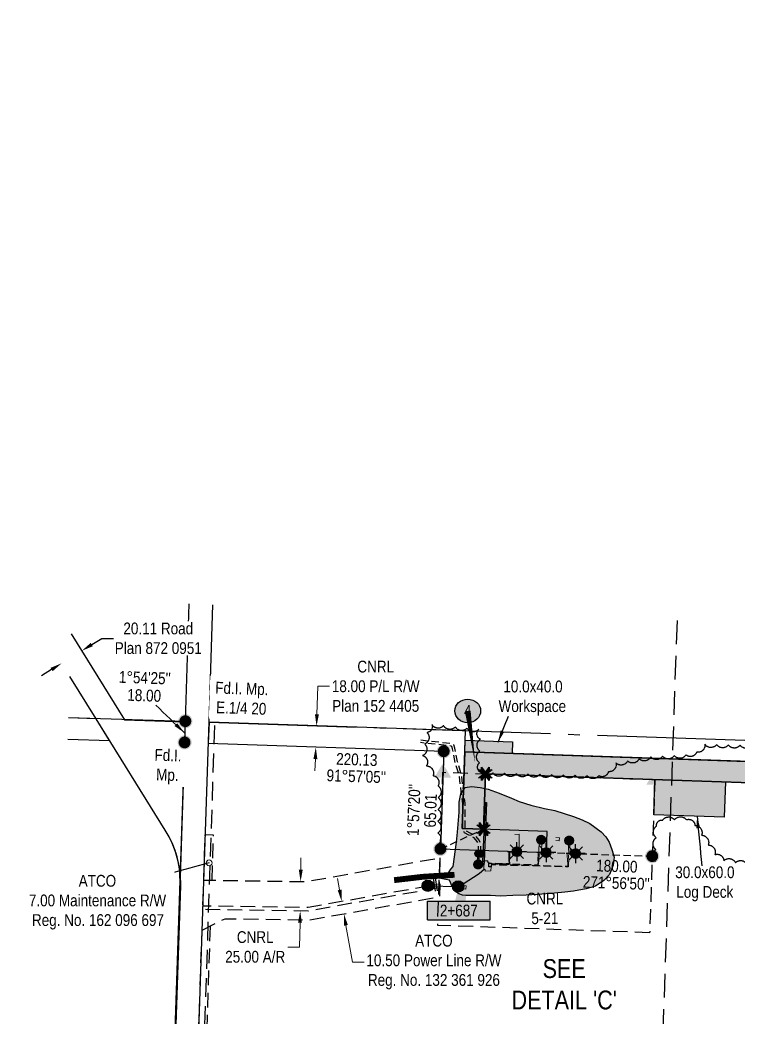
# Model space of a CAD drawing. Extents: x 350042 to 357443, y 6133812 to 6137998.
# Drawn here: x 351856 to 352465, y 6134611 to 6135457 of the extents above; entities that cross this region are included whole.
import ezdxf
from ezdxf.enums import TextEntityAlignment as Align

# ---------------------------------------------------------------- set-up
doc = ezdxf.new("R2010")
doc.units = 0
doc.header["$LTSCALE"] = 5
doc.header["$PDSIZE"] = 0.5
for name, pattern in [('0', [1, 1, 0]), ('foc-ACCESSROAD', [3.75, 2.5, -1.25]), ('foc-FLOWLINE', [3.75, 2.5, -1.25]), ('foc-MONUMENT-BDYS', [6, 4, -2]), ('foc-QUARTERLINE', [33, 25, -3, 2, -3]), ('foc-TIELINE', [1.875, 1.25, -0.625]), ('foc-TRAV', [1.875, 1.25, -0.625]), ('HIDDEN2', [4.7625, 3.175, -1.5875]), ('POWERLINE5', [7.8, 2.4, -0.6, 0.6, -0.6, 0.6, -0.6, 2.4]), ('UG_PIPE', [1.875, 1.25, -0.625])]:
    doc.linetypes.add(name, pattern=pattern)
doc.layers.get('Defpoints').update_dxf_attribs({"color": 9})
for name, color, linetype in [('AS-CABLE', 224, 'foc-CABLE'), ('AS-PIPE-AG', 44, 'Continuous'), ('AS-PIPE-UG', 44, 'UG_PIPE'), ('AS-POWER', 104, 'foc-POWER'), ('AS-POWER-EXISTING', 72, 'POWERLINE5'), ('AS-ROADS', 254, 'Continuous'), ('AS-SYMBOL', 7, 'Continuous'), ('AS-TELUS', 224, 'foc-TEL'), ('C-AR', 13, 'foc-ACCESSROAD'), ('C-RW', 13, 'Continuous'), ('C-WS', 13, 'foc-ACCESSROAD'), ('C-WS-S', 13, 'Continuous'), ('CG-NOTES', 7, 'Continuous'), ('DETAIL-T', 7, 'Continuous'), ('F-EZE', 190, 'foc-FLOWLINE'), ('L-BD1', 253, 'Continuous'), ('L-MON', 1, 'Continuous'), ('L-MON-PLAN', 7, 'foc-MONUMENT-BDYS'), ('L-MON-T', 1, 'Continuous'), ('L-SEC', 7, 'Continuous'), ('L-SECQ', 8, 'foc-QUARTERLINE'), ('L-TIE', 7, 'foc-TIELINE'), ('L-TITLEDB', 4, 'Continuous'), ('L-TITLEDB-T', 4, 'Continuous'), ('P-ELEVATION', 7, 'Continuous'), ('P-IOP5', 10, 'Continuous'), ('P-IOP5-H', 21, 'Continuous'), ('P-LTO', 14, 'Continuous'), ('P-PROPOSED', 10, 'Continuous'), ('P-PROPOSED-H', 21, 'Continuous'), ('P-TEMP-BLUE-T', 146, 'Continuous'), ('P-TEMP-BLUE5', 146, 'Continuous'), ('P-TRAV', 4, 'foc-TRAV'), ('T-BUSH', 110, '0')]:
    doc.layers.add(name, color=color, linetype=linetype)
for name, color, linetype, lineweight in [('AS-GENERAL', 48, 'Continuous', 18), ('C-AR-T', 13, 'Continuous', 9), ('C-RW-T', 13, 'Continuous', 9), ('C-WS-T', 13, 'Continuous', 9), ('F-EZE-T', 190, 'Continuous', 9), ('F-VCE-T', 190, 'Continuous', 9)]:
    doc.layers.add(name, color=color, linetype=linetype, lineweight=lineweight)
doc.layers.add('P-TEMP-BLUE-H5', color=7, linetype='Continuous', true_color=0x99e6ff)
doc.styles.add('175L', font='ARIALN.TTF', dxfattribs={"height": 10})
doc.styles.add('80', font='ARIALN.TTF', dxfattribs={"height": 10})
doc.styles.add('80CG', font='ARIALN.TTF', dxfattribs={"height": 10})
doc.styles.add('80L', font='ARIALN.TTF', dxfattribs={"height": 10})
doc.styles.add('80LS', font='ARIALNI.TTF', dxfattribs={"height": 10})
doc.styles.add('foc-LtypeFont', font='ARIALN.TTF', dxfattribs={"height": 7.35})
doc.styles.add('Legend', font='ARIALN.TTF')
doc.linetypes.add('foc-CABLE', pattern='A,2,-1,["C",foc-LtypeFont,S=0.2,R=0,X=-0.625,Y=-0.75],-1.24,8', length=12.24)
doc.linetypes.add('foc-POWER', pattern='A,6,-1,["P",foc-LtypeFont,S=0.2,R=0,X=-0.625,Y=-0.75],-1.24,4', length=12.24)
doc.linetypes.add('foc-TEL', pattern='A,2,-1,["T",foc-LtypeFont,S=0.2,R=0,X=-0.425,Y=-0.75],-1.24,8', length=12.24)
doc.dimstyles.new('Compass 5 000', dxfattribs={"dimscale": 5, "dimtxt": 9, "dimasz": 2, "dimexe": 0.2, "dimexo": 0.0625, "dimgap": 0.5, "dimtad": 0, "dimtih": 1, "dimtoh": 1, "dimzin": 0, "dimdsep": 46, "dimtxsty": '80CG', "dimcen": 0.1, "dimse1": 1, "dimse2": 1, "dimclrd": 256, "dimclrt": 256, "dimaunit": 1, "dimadec": 4, "dimazin": 0, "dimtfac": 0.06, "dimtofl": 0, "dimtmove": 0, "dimatfit": 1, "dimfxl": 0.2, "dimtolj": 1, "dimtzin": 0, "dimlwd": -1, "dimarcsym": 0})

# ---------------------------------------------------------------- blocks, each defined once
blk = doc.blocks.new('*D394')
at = {"layer": 'C-RW-T', "transparency": 16777216}
for p, q in [((352107.78, 6134867.48), (352108.59, 6134891.28)), ((352108.59, 6134891.28), (352118.59, 6134891.28)), ((352106.48, 6134829.51), (352106.14, 6134819.52))]:
    blk.add_line(p, q, dxfattribs=at)
for points in [[(352106.11, 6134867.54), (352109.44, 6134867.43), (352107.44, 6134857.49)], [(352104.82, 6134829.57), (352108.15, 6134829.45), (352106.82, 6134839.5)]]:
    blk.add_solid(points, dxfattribs=at)
at = {"layer": 'Defpoints', "color": 0, "transparency": 16777216}
for p in [(352106.42, 6134857.52), (352105.8, 6134839.54), (352106.82, 6134839.5)]:
    blk.add_point(p, dxfattribs=at)
at = {"layer": 'C-RW-T', "transparency": 16777216, "insert": (352157.68, 6134891.28), "char_height": 10, "attachment_point": 5, "style": '80CG'}
blk.add_mtext('\\A1;CNRL\\P18.00 P/L R/W\\PPlan 152 4405', dxfattribs=at)
blk = doc.blocks.new('*D396')
at = {"layer": 'Defpoints', "color": 0, "transparency": 16777216}
for p in [(352117.17, 6134706.58), (352130.66, 6134698.31), (352119, 6134696.24)]:
    blk.add_point(p, dxfattribs=at)
at = {"layer": 'F-EZE-T', "transparency": 16777216}
for p, q in [((352127.08, 6134718.49), (352125.34, 6134728.34)), ((352132.41, 6134688.46), (352137.94, 6134657.3)), ((352137.94, 6134657.3), (352147.94, 6134657.3))]:
    blk.add_line(p, q, dxfattribs=at)
for points in [[(352128.73, 6134718.78), (352125.44, 6134718.2), (352128.83, 6134708.64)], [(352134.05, 6134688.75), (352130.77, 6134688.17), (352130.66, 6134698.31)]]:
    blk.add_solid(points, dxfattribs=at)
at = {"layer": 'F-EZE-T', "transparency": 16777216, "insert": (352207.08, 6134657.3), "char_height": 10, "attachment_point": 5, "style": '80CG'}
blk.add_mtext('\\A1;ATCO\\P10.50 Power Line R/W\\PReg. No. 132 361 926', dxfattribs=at)
blk = doc.blocks.new('*D400')
at = {"layer": 'Defpoints', "color": 0, "transparency": 16777216}
for p in [(351906.69, 6134923.81), (351908.17, 6134921.42), (351889.61, 6134913.2)]:
    blk.add_point(p, dxfattribs=at)
at = {"layer": 'L-TITLEDB-T', "transparency": 16777216}
for p, q in [((351916.67, 6134926.7), (351925.16, 6134931.97)), ((351925.16, 6134931.97), (351935.16, 6134931.97)), ((351882.6, 6134905.53), (351874.1, 6134900.25))]:
    blk.add_line(p, q, dxfattribs=at)
for points in [[(351915.79, 6134928.11), (351917.55, 6134925.28), (351908.17, 6134921.42)], [(351881.72, 6134906.94), (351883.48, 6134904.11), (351891.09, 6134910.81)]]:
    blk.add_solid(points, dxfattribs=at)
at = {"layer": 'L-TITLEDB-T', "transparency": 16777216, "insert": (351973.11, 6134931.97), "char_height": 10, "attachment_point": 5, "style": '80CG', "bg_fill": 3, "box_fill_scale": 1.1, "bg_fill_color": 256, "bg_fill_true_color": 13158600, "bg_fill_transparency": 0}
blk.add_mtext('\\A1;20.11 Road\\PPlan 872 0951', dxfattribs=at)
blk = doc.blocks.new('fdia')
at = {"color": 255, "const_width": 1}
blk.add_lwpolyline([(-0.5, 0, 1), (0.5, 0, 1)], format="xyb", close=True, dxfattribs=at)
blk = doc.blocks.new('Fdiaa')
blk.add_blockref('fdia', (0, 0))
blk = doc.blocks.new('fdib')
at = {"color": 1, "const_width": 1.6}
blk.add_lwpolyline([(-0.4, 0, 1), (0.4, 0, 1)], format="xyb", close=True, dxfattribs=at)
at = {"color": 1}
blk.add_circle((0, 0), 0.8, dxfattribs=at)
blk = doc.blocks.new('Fdibb')
blk.add_blockref('fdib', (0, 0))
blk = doc.blocks.new('fdicc')
for name in ['Fdibb', 'Fdiaa']:
    blk.add_blockref(name, (0, 0))
blk = doc.blocks.new('FDI')
blk.add_blockref('fdicc', (0, 0))
blk = doc.blocks.new('STRIA')
blk.add_hatch(color=255).paths.add_polyline_path([(-0.04, 1.52), (-1.47, -0.87), (1.39, -0.87)])
blk = doc.blocks.new('STRIAA')
blk.add_blockref('STRIA', (0, 0))
blk = doc.blocks.new('STRIB')
at = {"color": 1}
blk.add_solid([(-1.12, -0.67), (-0.04, 1.13), (1.04, -0.67)], dxfattribs=at)
blk = doc.blocks.new('STRIBB')
blk.add_blockref('STRIB', (0, 0))
blk = doc.blocks.new('STRICC')
for name in ['STRIAA', 'STRIBB']:
    blk.add_blockref(name, (0, 0))
blk = doc.blocks.new('fdspike')
blk.add_blockref('STRICC', (0, 0))
blk = doc.blocks.new('GAS')
h = blk.add_hatch(color=255)
h.dxf.hatch_style = 1
edge = h.paths.add_edge_path()
edge.add_arc((0, 0), 0.9, 0, 360)
for p, q in [((-0.81, 0), (-1.62, 0)), ((-0.57, 0.57), (-1.14, 1.14)), ((0, 0.81), (0, 1.62)), ((0.57, 0.57), (1.14, 1.14)), ((1.62, 0), (0.81, 0)), ((-0.57, -0.57), (-1.14, -1.14)), ((0, -0.81), (0, -1.62)), ((1.14, -1.14), (0.57, -0.57))]:
    blk.add_line(p, q)
blk.add_circle((0, 0), 0.8)
blk = doc.blocks.new('PIG')
h = blk.add_hatch(color=255)
h.dxf.hatch_style = 1
edge = h.paths.add_edge_path()
edge.add_arc((0, 0), 0.85, 0, 360)
at = {"layer": 'AS-SYMBOL'}
h = blk.add_hatch(color=48, dxfattribs=at)
h.dxf.hatch_style = 1
h.paths.add_polyline_path([(-0.1, 0, 1), (-0.55, 0, 1)])
h = blk.add_hatch(color=48, dxfattribs=at)
h.dxf.hatch_style = 1
h.paths.add_polyline_path([(0.1, 0, 1), (0.55, 0, 1)])
at = {"layer": 'AS-SYMBOL', "color": 48}
for centre, radius in [((0, 0), 0.75), ((-0.33, 0), 0.225), ((0.33, 0), 0.225)]:
    blk.add_circle(centre, radius, dxfattribs=at)
blk = doc.blocks.new('POWERPOLE')
h = blk.add_hatch(color=255)
edge = h.paths.add_edge_path()
edge.add_arc((0, 0), 0.96, 0, 360)
at = {"linetype": 'Continuous'}
for p, q in [((0.68, -0.68), (-0.68, 0.68)), ((-0.68, -0.68), (0.68, 0.68))]:
    blk.add_line(p, q, dxfattribs=at)
blk.add_circle((0, 0), 0.96, dxfattribs=at)
blk = doc.blocks.new('*U466')
at = {"color": 72}
blk.add_line((0.17, -1.09), (-0.17, 1.09), dxfattribs=at)
at = {"layer": 'AS-SYMBOL', "color": 72, "flags": 128}
blk.add_lwpolyline([(-1.48, -0.23), (0, 0)], dxfattribs=at)
blk = doc.blocks.new('*U465')
at = {"color": 72}
blk.add_line((0.16, -1.09), (-0.16, 1.09), dxfattribs=at)
at = {"layer": 'AS-SYMBOL', "color": 72, "flags": 128}
blk.add_lwpolyline([(-1.14, -0.17), (0, 0)], dxfattribs=at)
blk = doc.blocks.new('TEMP')
h = blk.add_hatch(color=255)
h.dxf.hatch_style = 1
h.paths.add_polyline_path([(0, 0.25), (-0.67, 1.15), (-0.67, 0.67), (-1.15, 0.67), (-0.25, 0), (-1.15, -0.67), (-0.67, -0.67), (-0.67, -1.15), (0, -0.25), (0.67, -1.15), (0.67, -0.67), (1.15, -0.67), (0.25, 0), (1.15, 0.67), (0.67, 0.67), (0.67, 1.15)])
h.paths.add_polyline_path([(0.57, 0.85), (0.57, 0.57), (0.85, 0.57), (0.08, 0), (0.85, -0.57), (0.57, -0.57), (0.57, -0.85), (0, -0.08), (-0.57, -0.85), (-0.57, -0.57), (-0.85, -0.57), (-0.08, 0), (-0.85, 0.57), (-0.57, 0.57), (-0.57, 0.85), (0, 0.08)], flags=16)
h = blk.add_hatch(color=1)
h.dxf.hatch_style = 1
h.paths.add_polyline_path([(0, 0.08), (-0.57, 0.85), (-0.57, 0.57), (-0.85, 0.57), (-0.08, 0), (-0.85, -0.57), (-0.57, -0.57), (-0.57, -0.85), (0, -0.08), (0.57, -0.85), (0.57, -0.57), (0.85, -0.57), (0.08, 0), (0.85, 0.57), (0.57, 0.57), (0.57, 0.85)])
at = {"color": 1}
for p, q in [((-0.08, 0), (0.08, 0)), ((0, 0.08), (0, -0.08))]:
    blk.add_line(p, q, dxfattribs=at)
at = {"color": 255, "flags": 128}
blk.add_lwpolyline([(-0.25, 0), (-1.15, 0.67), (-0.67, 0.67), (-0.67, 1.15), (0, 0.25), (0.67, 1.15), (0.67, 0.67), (1.15, 0.67), (0.25, 0), (1.15, -0.67), (0.67, -0.67), (0.67, -1.15), (0, -0.25), (-0.67, -1.15), (-0.67, -0.67), (-1.15, -0.67)], close=True, dxfattribs=at)
at = {"color": 1, "flags": 128}
blk.add_lwpolyline([(-0.08, 0), (-0.85, 0.57), (-0.57, 0.57), (-0.57, 0.85), (0, 0.08), (0.57, 0.85), (0.57, 0.57), (0.85, 0.57), (0.08, 0), (0.85, -0.57), (0.57, -0.57), (0.57, -0.85), (0, -0.08), (-0.57, -0.85), (-0.57, -0.57), (-0.85, -0.57)], close=True, dxfattribs=at)
blk = doc.blocks.new('*D462')
at = {"layer": 'C-AR-T', "transparency": 16777216}
for p, q in [((352094.06, 6134735.66), (352094.2, 6134745.66)), ((352093.42, 6134690.66), (352093.12, 6134670.08)), ((352093.12, 6134670.08), (352083.12, 6134670.08))]:
    blk.add_line(p, q, dxfattribs=at)
for points in [[(352092.39, 6134735.68), (352095.73, 6134735.64), (352093.92, 6134725.66)], [(352091.75, 6134690.69), (352095.08, 6134690.64), (352093.56, 6134700.66)]]:
    blk.add_solid(points, dxfattribs=at)
at = {"layer": 'Defpoints', "color": 0, "transparency": 16777216}
for p in [(352060.24, 6134726.14), (352059.89, 6134701.15), (352093.56, 6134700.66)]:
    blk.add_point(p, dxfattribs=at)
at = {"layer": 'C-AR-T', "transparency": 16777216, "insert": (352055.39, 6134670.08), "char_height": 10, "attachment_point": 5, "style": '80CG'}
blk.add_mtext('\\A1;CNRL\\P25.00 A/R', dxfattribs=at)
blk = doc.blocks.new('riser')
h = blk.add_hatch(color=255)
h.dxf.hatch_style = 1
edge = h.paths.add_edge_path()
edge.add_arc((0, 0), 0.7, 0, 360)
blk.add_hatch(color=48).paths.add_polyline_path([(0.58, -0.15), (-0.58, -0.15, 0.774597)])
at = {"color": 48}
blk.add_line((-0.58, -0.15), (0.58, -0.15), dxfattribs=at)
blk.add_circle((0, 0), 0.6, dxfattribs=at)
blk = doc.blocks.new('*U480')
at = {"layer": 'P-ELEVATION'}
h = blk.add_hatch(color=111, dxfattribs=at)
h.dxf.hatch_style = 1
edge = h.paths.add_edge_path()
edge.add_ellipse((0, 0), major_axis=(-10.94, 0), ratio=0.913794, start_angle=0, end_angle=360)
at = {"layer": 'P-ELEVATION', "color": 7, "flags": 128}
blk.add_lwpolyline([(0, 0, 5, 0, 0), (6.31, -44.1, 0, 0, 0)], format="xyseb", dxfattribs=at)
at = {"layer": 'P-ELEVATION', "color": 7}
blk.add_ellipse((0, 0), major_axis=(-10.94, 0), ratio=0.913794, dxfattribs=at)
at = {"layer": 'P-ELEVATION', "style": '80'}
blk.add_attdef('BEND', text='', height=10, dxfattribs=at).set_placement((0, 0), align=Align.MIDDLE_CENTER)
blk = doc.blocks.new('*U487')
h = blk.add_hatch(color=111)
h.dxf.hatch_style = 1
h.paths.add_polyline_path([(-26.5, 8), (26.5, 8), (26.5, -8), (-26.5, -8)])
for p, q in [((-26.5, -8), (-26.5, 8)), ((-26.5, 8), (26.5, 8)), ((26.5, -8), (26.5, 8)), ((-26.5, -8), (26.5, -8))]:
    blk.add_line(p, q)
at = {"layer": 'P-ELEVATION', "color": 7, "flags": 128}
blk.add_lwpolyline([(0, 0, 10, 0, 0), (11.97, 69.38, 0, 0, 0)], format="xyseb", dxfattribs=at)
at = {"layer": 'P-ELEVATION', "style": 'Legend'}
blk.add_attdef('STATION', text='', height=10, dxfattribs=at).set_placement((0, 0), align=Align.MIDDLE_CENTER)

msp = doc.modelspace()

# ---------------------------------------------------------------- hatches: boundary and pattern name
at = {"layer": 'AS-ROADS'}
h = msp.add_hatch(color=256, dxfattribs=at)
h.dxf.hatch_style = 1
h.paths.add_polyline_path([(352221.482, 6134736.058), (352223.387, 6134738.508), (352226.127, 6134759.021), (352227.117, 6134767.48), (352228.392, 6134784.517), (352228.521, 6134792.922), (352229.837, 6134800.099), (352233.689, 6134805.301), (352239.044, 6134806.308), (352246.244, 6134805.5), (352253.229, 6134804.052), (352262.476, 6134800.613), (352272.876, 6134796.509), (352279.466, 6134793.577), (352289.359, 6134790.486), (352300.844, 6134787.657), (352309.627, 6134785.843), (352325.51, 6134780.884), (352333.008, 6134777.975), (352339.289, 6134774.925), (352349.054, 6134767.799), (352353.028, 6134763.704), (352355.794, 6134759.142), (352358.141, 6134752.774), (352359.987, 6134746.275), (352359.177, 6134739.412), (352356.084, 6134731.702), (352351.326, 6134726.489), (352344.214, 6134721.828), (352336.313, 6134719.502), (352325.637, 6134717.478), (352318.323, 6134716.53), (352309.524, 6134715.848), (352295.075, 6134714.771), (352285.457, 6134714.092), (352274.111, 6134713.683), (352263.606, 6134713.341), (352254.98, 6134713.735), (352239.941, 6134713.813), (352234.208, 6134713.866), (352231.212, 6134714.188), (352228.317, 6134715.172), (352225.598, 6134716.9), (352223.78, 6134719.211), (352222.332, 6134722.006), (352221.218, 6134724.772), (352220.415, 6134726.749), (352217.074, 6134727.336), (352211.605, 6134728.388), (352218.478, 6134731.746)])
at = {"layer": 'P-IOP5-H'}
h = msp.add_hatch(color=256, dxfattribs=at)
h.dxf.hatch_style = 1
h.paths.add_polyline_path([(352818.439, 6134797.728), (352250.771, 6134817.028), (352249.168, 6134770.057), (352231.183, 6134770.669), (352233.4, 6134835.624), (352819.034, 6134815.714)])
at = {"layer": 'P-PROPOSED-H'}
h = msp.add_hatch(color=256, dxfattribs=at)
h.dxf.hatch_style = 1
h.paths.add_polyline_path([(352877.793, 6135636.249), (352851.163, 6134814.621), (352233.4, 6134835.624), (352231.183, 6134770.669), (352249.168, 6134770.057), (352250.771, 6134817.028), (352868.565, 6134796.024), (352895.778, 6135635.633)])
at = {"layer": 'P-TEMP-BLUE-H5'}
h = msp.add_hatch(color=256, dxfattribs=at)
h.dxf.hatch_style = 1
h.paths.add_polyline_path([(352273.367, 6134834.266), (352233.4, 6134835.624), (352233.741, 6134845.616), (352273.706, 6134844.257)])
h = msp.add_hatch(color=256, dxfattribs=at)
h.dxf.hatch_style = 1
h.paths.add_polyline_path([(352453.577, 6134780.123), (352393.627, 6134782.161), (352394.659, 6134812.136), (352454.609, 6134810.098)])

# ---------------------------------------------------------------- linework, layer by layer
at = {"layer": 'AS-CABLE', "flags": 128}
msp.add_lwpolyline([(352250.016, 6134736.044), (352245.42, 6134732.038), (352232.052, 6134723.489), (352228.181, 6134721.202)], dxfattribs=at)
at = {"layer": 'AS-GENERAL', "flags": 128}
for points in [[(352275.93, 6134754.24), (352279.412, 6134754.115), (352279.449, 6134765.954), (352275.756, 6134765.672)], [(352301.306, 6134749.873), (352298.095, 6134749.952), (352298.962, 6134760.222), (352296.495, 6134760.341), (352296.21, 6134749.933), (352295.49, 6134749.97), (352295.196, 6134743.32), (352296.086, 6134743.174), (352296.308, 6134749.199), (352301.3, 6134749.108)], [(352310.575, 6134760.374), (352313.448, 6134760.306), (352313.599, 6134762.856), (352310.441, 6134762.869)], [(352326.572, 6134749.572), (352322.829, 6134749.491), (352322.575, 6134759.658), (352321.03, 6134759.641), (352321.505, 6134749.366), (352320.272, 6134749.154), (352320.425, 6134742.341), (352321.566, 6134742.385), (352321.181, 6134748.386), (352326.753, 6134748.816)], [(352276.62, 6134751.249), (352270.533, 6134751.32), (352270.617, 6134744.169), (352271.504, 6134744.284), (352271.54, 6134750.505), (352276.441, 6134750.408)]]:
    msp.add_lwpolyline(points, dxfattribs=at)
for points in [[(352250.451, 6134734.547), (352250.518, 6134735.817), (352249.45, 6134735.788), (352249.535, 6134743.307), (352252.782, 6134743.303), (352252.688, 6134742.143), (352253.8, 6134741.993), (352253.59, 6134738.203), (352255.725, 6134738.052), (352255.503, 6134734.607)], [(352234.542, 6134721.988), (352234.113, 6134719.199), (352230.857, 6134719.656), (352231.242, 6134722.508)]]:
    msp.add_lwpolyline(points, close=True, dxfattribs=at)
at = {"layer": 'AS-PIPE-AG', "flags": 128}
for points in [[(352249.477, 6134739.473), (352248.555, 6134739.474), (352248.533, 6134741.187), (352245.418, 6134741.475), (352245.303, 6134740.357), (352244.041, 6134740.829), (352244.396, 6134748.42), (352245.292, 6134748.626), (352245.17, 6134743.788), (352246.413, 6134743.806), (352246.387, 6134742.262), (352248.682, 6134742.218), (352250.807, 6134792.712), (352251.819, 6134792.665), (352249.596, 6134742.423)], [(352255.749, 6134739.07), (352255.725, 6134738.052), (352253.59, 6134738.203), (352253.761, 6134741.288), (352255.893, 6134741.257)]]:
    msp.add_lwpolyline(points, close=True, dxfattribs=at)
at = {"layer": 'AS-PIPE-UG', "flags": 128}
for points in [[(352244.934, 6134749.395), (352245.038, 6134754.947), (352244.672, 6134757.742), (352243.789, 6134759.748), (352241.313, 6134762.727), (352236.863, 6134764.912), (352233.115, 6134767.019), (352231.709, 6134770.374), (352231.555, 6134791.619), (352228.626, 6134815.018), (352228.626, 6134815.018), (352225.292, 6134826.591), (352222.831, 6134838.34), (352222.329, 6134840.189), (352221.673, 6134840.512), (352220.404, 6134840.74), (352217.507, 6134841.087), (352195.698, 6134843.476)], [(352246.933, 6134749.358), (352247.04, 6134755.059), (352246.617, 6134758.285), (352245.506, 6134760.81), (352242.578, 6134764.334), (352237.794, 6134766.682), (352234.694, 6134768.425), (352233.706, 6134770.783), (352233.553, 6134791.751), (352230.591, 6134815.421), (352227.234, 6134827.073), (352224.776, 6134838.807), (352224.022, 6134841.584), (352222.304, 6134842.43), (352220.7, 6134842.718), (352217.735, 6134843.073), (352195.916, 6134845.464)], [(352320.975, 6134742.289), (352321.14, 6134738.067), (352255.904, 6134739.814)], [(352320.725, 6134742.279), (352320.88, 6134738.324), (352255.911, 6134740.064)], [(352270.953, 6134744.347), (352271.133, 6134740.316), (352255.968, 6134740.762)], [(352270.703, 6134744.336), (352270.871, 6134740.574), (352255.975, 6134741.012)], [(352295.737, 6134743.129), (352295.393, 6134739.375), (352255.987, 6134740.396)], [(352295.488, 6134743.152), (352295.165, 6134739.631), (352255.993, 6134740.646)]]:
    msp.add_lwpolyline(points, dxfattribs=at)
at = {"layer": 'AS-POWER', "flags": 128}
msp.add_lwpolyline([(352201.933, 6134722.057), (352227.64, 6134721.503)], dxfattribs=at)
at = {"layer": 'AS-ROADS', "flags": 128}
msp.add_lwpolyline([(352221.482, 6134736.058), (352223.387, 6134738.508), (352226.127, 6134759.021), (352227.117, 6134767.48), (352228.392, 6134784.517), (352228.521, 6134792.922), (352229.837, 6134800.099), (352233.689, 6134805.301), (352239.044, 6134806.308), (352246.244, 6134805.5), (352253.229, 6134804.052), (352262.476, 6134800.613), (352272.876, 6134796.509), (352279.466, 6134793.577), (352289.359, 6134790.486), (352300.844, 6134787.657), (352309.627, 6134785.843), (352325.51, 6134780.884), (352333.008, 6134777.975), (352339.289, 6134774.925), (352349.054, 6134767.799), (352353.028, 6134763.704), (352355.794, 6134759.142), (352358.141, 6134752.774), (352359.987, 6134746.275), (352359.177, 6134739.412), (352356.084, 6134731.702), (352351.326, 6134726.489), (352344.214, 6134721.828), (352336.313, 6134719.502), (352325.637, 6134717.478), (352318.323, 6134716.53), (352309.524, 6134715.848), (352295.075, 6134714.771), (352285.457, 6134714.092), (352274.111, 6134713.683), (352263.606, 6134713.341), (352254.98, 6134713.735), (352239.941, 6134713.813), (352234.208, 6134713.866), (352231.212, 6134714.188), (352228.317, 6134715.172), (352225.598, 6134716.9), (352223.78, 6134719.211), (352222.332, 6134722.006), (352221.218, 6134724.772), (352220.415, 6134726.749), (352217.074, 6134727.336), (352211.605, 6134728.388), (352218.478, 6134731.746)], close=True, dxfattribs=at)
at = {"layer": 'AS-ROADS', "const_width": 4.999, "flags": 128}
msp.add_lwpolyline([(352173.303, 6134726.822), (352197.097, 6134729.598), (352224.574, 6134731.375)], dxfattribs=at)
at = {"layer": 'AS-TELUS', "flags": 128}
msp.add_lwpolyline([(351969.814, 6134057.147), (351992.176, 6134721.871, 0.1451428), (351979.082, 6134769.176), (351920.343, 6134863.72), (351898.037, 6134899.624)], format="xyb", dxfattribs=at)
at = {"layer": 'C-AR', "flags": 128}
msp.add_lwpolyline([(352211.387, 6134720.244), (352100.454, 6134700.565), (352010.89, 6134701.847), (352011.722, 6134726.837), (352098.431, 6134725.596), (352212.267, 6134745.79)], close=True, dxfattribs=at)
at = {"layer": 'C-RW', "flags": 128}
for points in [[(351931.75, 6134845.333), (351920.35, 6134863.709), (351896.942, 6134864.462)], [(351996.084, 6134861.652), (351996.081, 6134861.652)], [(351896.382, 6134846.471), (351931.75, 6134845.333), (351931.767, 6134845.333)], [(351995.468, 6134843.667), (351995.485, 6134843.666)]]:
    msp.add_lwpolyline(points, dxfattribs=at)
msp.add_lwpolyline([(352015.588, 6134842.982), (352215.413, 6134836.174), (352212.584, 6134753.295), (352302.509, 6134750.239), (352303.12, 6134768.224), (352231.183, 6134770.669), (352234.012, 6134853.546), (352016.187, 6134860.967)], close=True, dxfattribs=at)
at = {"layer": 'C-WS', "flags": 128}
msp.add_lwpolyline([(352390.184, 6134682.213), (352210.291, 6134688.409), (352212.356, 6134748.374), (352214.766, 6134818.332), (352394.659, 6134812.136)], close=True, dxfattribs=at)
at = {"layer": 'Defpoints'}
for p in [(352278.911, 6134750.172), (352303.895, 6134749.336), (352328.88, 6134748.5)]:
    msp.add_point(p, dxfattribs=at)
at = {"layer": 'F-EZE', "flags": 128}
for points in [[(352011.722, 6134726.837), (352013.003, 6134765.322)], [(352019.997, 6134765.086), (352013.003, 6134765.322)], [(352018.721, 6134726.737), (352019.997, 6134765.086)], [(352010.312, 6134684.487), (352029.914, 6134694.075), (352101.061, 6134693.057), (352211.977, 6134712.733), (352212.346, 6134723.46), (352100.211, 6134703.568), (352010.99, 6134704.845)], [(352011.722, 6134726.837), (352018.721, 6134726.737)], [(351989.419, 6134056.873), (352010.312, 6134684.487)], [(351996.413, 6134056.64), (352017.43, 6134687.969)]]:
    msp.add_lwpolyline(points, dxfattribs=at)
at = {"layer": 'L-MON-PLAN', "flags": 128}
msp.add_lwpolyline([(352413.417, 6134947.118), (352408.526, 6134804.807), (352397.998, 6134498.437), (352477.024, 6134215.711), (352562.855, 6134080.854), (352561.371, 6134037.099), (352558.669, 6133957.393), (352555.371, 6133860.131)], dxfattribs=at)
at = {"layer": 'L-SEC', "flags": 128}
for points in [[(351996.085, 6134861.682), (351999.293, 6134961.199)], [(352016.189, 6134861.034), (352019.396, 6134960.515)], [(351969.315, 6134057.542), (351996.085, 6134861.682)], [(351989.419, 6134056.873), (352016.189, 6134861.013)]]:
    msp.add_lwpolyline(points, dxfattribs=at)
at = {"layer": 'L-SECQ'}
msp.add_line((351896.955, 6134864.885), (351996.085, 6134861.682), dxfattribs=at)
at = {"layer": 'L-SECQ', "flags": 128}
msp.add_lwpolyline([(352016.188, 6134860.996), (353623.181, 6134806.154)], dxfattribs=at)
at = {"layer": 'L-TIE', "flags": 128}
msp.add_lwpolyline([(352212.584, 6134753.295), (352249.168, 6134770.057)], dxfattribs=at)
at = {"layer": 'L-TITLEDB', "linetype": 'Continuous', "flags": 128}
msp.add_lwpolyline([(351899.167, 6134935.915), (351944.502, 6134862.943), (351996.071, 6134861.275), (351991.381, 6134720.381, 0.1646629), (351979.082, 6134769.176), (351920.343, 6134863.72), (351898.037, 6134899.624)], format="xyb", dxfattribs=at)
at = {"layer": 'L-TITLEDB', "linetype": 'HIDDEN2', "flags": 128}
msp.add_lwpolyline([(351994.445, 6134056.705), (352021.215, 6134860.845)], dxfattribs=at)
at = {"layer": 'P-IOP5', "flags": 128}
msp.add_lwpolyline([(352818.439, 6134797.728), (352250.771, 6134817.028), (352249.168, 6134770.057), (352231.183, 6134770.669), (352233.4, 6134835.624), (352819.034, 6134815.714)], close=True, dxfattribs=at)
at = {"layer": 'P-LTO', "flags": 128}
msp.add_lwpolyline([(352877.793, 6135636.249), (352851.163, 6134814.621), (352233.4, 6134835.624), (352231.183, 6134770.669), (352249.168, 6134770.057), (352250.771, 6134817.028), (352868.565, 6134796.024), (352895.778, 6135635.633)], close=True, dxfattribs=at)
at = {"layer": 'P-PROPOSED', "flags": 128}
msp.add_lwpolyline([(352877.793, 6135636.249), (352851.163, 6134814.621), (352233.4, 6134835.624), (352231.183, 6134770.669), (352249.168, 6134770.057), (352250.771, 6134817.028), (352868.565, 6134796.024), (352895.778, 6135635.633)], close=True, dxfattribs=at)
at = {"layer": 'P-TEMP-BLUE5', "flags": 128}
for points in [[(352273.367, 6134834.266), (352233.4, 6134835.624), (352233.741, 6134845.616), (352273.706, 6134844.257)], [(352453.577, 6134780.123), (352393.627, 6134782.161), (352394.659, 6134812.136), (352454.609, 6134810.098)]]:
    msp.add_lwpolyline(points, close=True, dxfattribs=at)
at = {"layer": 'P-TRAV', "flags": 128}
msp.add_lwpolyline([(352302.509, 6134750.239), (352392.42, 6134747.183)], dxfattribs=at)
at = {"layer": 'T-BUSH', "flags": 128}
for points in [[(352916.622, 6134831.691, -0.5205671), (352906.626, 6134831.535, -0.5205671), (352896.63, 6134831.38, -0.5205671), (352886.634, 6134831.225, -0.5205671), (352876.637, 6134831.069, -0.5205671), (352866.641, 6134830.914, -0.5205671), (352856.645, 6134830.758, -0.5205671), (352846.649, 6134830.603, -0.5205671), (352836.653, 6134830.447, -0.5205671), (352826.656, 6134830.342, -0.5205671), (352816.659, 6134830.436, -0.5205671), (352806.662, 6134830.529, -0.5205671), (352796.665, 6134830.622, -0.5205671), (352786.668, 6134830.716, -0.5205671), (352776.671, 6134830.809, -0.5205671), (352766.675, 6134830.963, -0.5205671), (352756.679, 6134831.145, -0.5205671), (352746.683, 6134831.327, -0.5205671), (352736.688, 6134831.509, -0.5205671), (352726.692, 6134831.691, -0.5205671), (352716.696, 6134831.873, -0.5205671), (352706.7, 6134832.031, -0.5205671), (352696.703, 6134832.142, -0.5205671), (352686.706, 6134832.252, -0.5205671), (352676.709, 6134832.363, -0.5205671), (352666.713, 6134832.473, -0.5205671), (352656.735, 6134833.016, -0.5205671), (352646.769, 6134833.809, -0.5205671), (352636.803, 6134834.602, -0.5205671), (352626.837, 6134835.395, -0.5205671), (352616.872, 6134836.188, -0.5205671), (352606.906, 6134836.981, -0.5205671), (352596.94, 6134837.774, -0.5205671), (352586.974, 6134838.564, -0.5205671), (352576.979, 6134838.8, -0.5205671), (352566.984, 6134839.035, -0.5205671), (352556.99, 6134839.27, -0.5205671), (352546.995, 6134839.505, -0.5205671), (352537, 6134839.74, -0.5205671), (352527.006, 6134839.975, -0.5205671), (352517.011, 6134840.21, -0.5205671), (352507.016, 6134840.446, -0.5205671), (352497.022, 6134840.681, -0.5205671), (352487.027, 6134840.916, -0.5205671), (352477.032, 6134841.151, -0.5205671), (352467.038, 6134841.386, -0.5205671), (352457.043, 6134841.621, -0.5205671), (352447.048, 6134841.856, -0.5205671), (352437.053, 6134842.091, -0.5205671), (352430.16, 6134835.421, -0.5205671), (352421.093, 6134833.051, -0.5205671), (352411.109, 6134832.53, -0.5205671), (352401.125, 6134832.009, -0.5205671), (352391.141, 6134831.488, -0.5205671), (352381.297, 6134829.767, -0.5205671), (352371.46, 6134827.982, -0.5205671), (352361.623, 6134826.196, -0.5205671), (352355.202, 6134818.85, -0.5205671), (352346.974, 6134815.437, -0.5205671), (352336.98, 6134815.697, -0.5205671), (352326.986, 6134815.956, -0.5205671), (352316.992, 6134816.216, -0.5205671), (352306.998, 6134816.476, -0.5205671), (352297.004, 6134816.736, -0.5205671), (352287.01, 6134816.995, -0.5205671), (352277.016, 6134817.255, -0.5205671), (352267.022, 6134817.515, -0.5205671), (352257.028, 6134817.775, -0.5205671), (352247.033, 6134818.034, -0.5205671), (352245.684, 6134826.381, -0.5205671), (352246.09, 6134836.37, -0.5205671), (352246.496, 6134846.359, -0.5205671), (352245.142, 6134854.823, -0.5205671), (352235.197, 6134855.844, -0.5205671), (352225.251, 6134856.864, -0.5205671), (352215.306, 6134857.885, -0.5205671), (352205.361, 6134858.905, -0.5205671), (352201.223, 6134852.15, -0.5205671), (352199.378, 6134842.324, -0.5205671), (352197.533, 6134832.499, -0.5205671), (352200.708, 6134823.74, -0.5205671), (352206.391, 6134815.515, -0.5205671), (352210.596, 6134806.832, -0.5205671), (352210.566, 6134796.834, -0.5205671), (352210.535, 6134786.837, -0.5205671), (352210.505, 6134776.84, -0.5205671), (352210.474, 6134766.842, -0.5205671), (352210.444, 6134756.845, -0.5205671), (352210.425, 6134750.582, -0.5205671)], [(352395.204, 6134742.744, -0.5205671), (352395.509, 6134752.737, -0.5205671), (352395.814, 6134762.73, -0.5205671), (352396.12, 6134772.723, -0.5205671), (352401.3, 6134777.76, -0.5205671), (352411.297, 6134777.901, -0.5205671), (352421.293, 6134778.042, -0.5205671), (352428.688, 6134773.186, -0.5205671), (352434.307, 6134764.917, -0.5205671), (352439.926, 6134756.648, -0.5205671), (352445.545, 6134748.379, -0.5205671), (352453.213, 6134743.297, -0.5205671), (352463.068, 6134741.621, -0.5205671), (352472.924, 6134739.946, -0.5205671), (352482.78, 6134738.27, -0.5205671), (352492.636, 6134736.594, -0.5205671), (352502.492, 6134734.918, -0.5205671), (352512.348, 6134733.242, -0.5205671), (352522.175, 6134733.001, -0.5205671), (352531.952, 6134735.085, -0.5205671), (352537.817, 6134740.086, -0.5205671), (352537.019, 6134750.052, -0.5205671), (352536.222, 6134760.018, -0.5205671), (352535.424, 6134769.983, -0.5205671), (352534.627, 6134779.949, -0.5205671), (352537.956, 6134786.532, -0.5205671), (352547.884, 6134787.709, -0.5205671), (352557.812, 6134788.886, -0.5205671), (352567.74, 6134790.063, -0.5205671), (352577.668, 6134791.24, -0.5205671), (352587.596, 6134792.417, -0.5205671), (352597.524, 6134793.594, -0.5205671), (352607.503, 6134793.702, -0.5205671), (352617.499, 6134793.488, -0.5205671), (352627.494, 6134793.274, -0.5205671), (352637.489, 6134793.06, -0.5205671), (352647.484, 6134792.846, -0.5205671), (352657.479, 6134792.633, -0.5205671), (352667.474, 6134792.419, -0.5205671), (352677.47, 6134792.205, -0.5205671), (352687.465, 6134792.031, -0.5205671), (352697.463, 6134791.994, -0.5205671), (352707.46, 6134791.957, -0.5205671), (352717.457, 6134791.92, -0.5205671), (352727.455, 6134791.883, -0.5205671), (352737.452, 6134791.847, -0.5205671), (352747.449, 6134791.81, -0.5205671), (352757.447, 6134791.773, -0.5205671), (352767.444, 6134791.736, -0.5205671), (352777.33, 6134790.292, -0.5205671), (352787.208, 6134788.751, -0.5205671), (352797.086, 6134787.21, -0.5205671), (352806.964, 6134785.669, -0.5205671), (352816.842, 6134784.129, -0.5205671), (352826.744, 6134782.881, -0.5205671), (352836.741, 6134782.766, -0.5205671), (352846.738, 6134782.652, -0.5205671), (352856.735, 6134782.537, -0.5205671), (352866.731, 6134782.422, -0.5205671), (352876.728, 6134782.308, -0.5205671), (352886.725, 6134782.186, -0.5205671), (352896.721, 6134782.037, -0.5205671), (352906.717, 6134781.888, -0.5205671), (352919.005, 6134781.705, -0.5205671)]]:
    msp.add_lwpolyline(points, format="xyb", dxfattribs=at)

# ---------------------------------------------------------------- block references
at = {"layer": 'AS-POWER-EXISTING', "xscale": 4.99999999999998, "yscale": 4.99999999999998, "zscale": 4.99999999999998}
for p in [(352201.933, 6134722.057), (352227.64, 6134721.503)]:
    msp.add_blockref('POWERPOLE', p, dxfattribs=at)
at = {"layer": 'AS-SYMBOL'}
for name, p, xscale, yscale, zscale in [('PIG', (352298.081, 6134761.027), 4.99999999999998, 4.99999999999998, 4.99999999999998), ('PIG', (352321.877, 6134760.409), 4.99999999999998, 4.99999999999998, 4.99999999999998), ('riser', (352244.934, 6134749.395), 4.998719999999987, 4.998719999999987, 4.998719999999987), ('riser', (352246.933, 6134749.358), 4.998719999999987, 4.998719999999987, 4.998719999999987), ('PIG', (352244.594, 6134740.12), 4.99999999999998, 4.99999999999998, 4.99999999999998), ('*U466', (352209.327, 6134723.213), 4.99999999999998, 4.99999999999998, 4.99999999999998), ('*U465', (352207.655, 6134722.916), 4.99999999999998, 4.99999999999998, 4.99999999999998)]:
    msp.add_blockref(name, p, dxfattribs=dict(at, xscale=xscale, yscale=yscale, zscale=zscale))
at = {"layer": 'C-WS-S', "xscale": 4.99999999999998, "yscale": 4.99999999999998, "zscale": 4.99999999999998}
for p in [(352277.552, 6134750.97), (352302.413, 6134750.195), (352327.386, 6134749.334)]:
    msp.add_blockref('GAS', p, dxfattribs=at)
at = {"layer": 'CG-NOTES', "xscale": 0.9997440000000001, "yscale": 0.9997440000000001, "zscale": 0.9997440000000001}
msp.add_blockref('*U487', (352228.21, 6134701.003), dxfattribs=at).add_auto_attribs({'STATION': '2+687'})
at = {"layer": 'DETAIL-T', "xscale": 0.9997440000000001, "yscale": 0.9997440000000001, "zscale": 0.9997440000000001}
msp.add_blockref('*U480', (352235.773, 6134870.414), dxfattribs=at).add_auto_attribs({'BEND': '4'})
at = {"layer": 'L-MON'}
for name, p, xscale, yscale, zscale in [('FDI', (351996.085, 6134861.682), 4.99999999999998, 4.99999999999998, 4.99999999999998), ('FDI', (352215.413, 6134836.174), 4.99999999999998, 4.99999999999998, 4.99999999999998), ('fdspike', (352214.797, 6134818.251), 4.99999999999998, 4.99999999999998, 4.99999999999998), ('TEMP', (352250.771, 6134817.028), 4.998719999999982, 4.998719999999982, 4.998719999999982), ('fdspike', (352394.659, 6134812.136), 4.99999999999998, 4.99999999999998, 4.99999999999998), ('TEMP', (352249.168, 6134770.057), 4.998719999999982, 4.998719999999982, 4.998719999999982), ('FDI', (352212.584, 6134753.295), 4.99999999999998, 4.99999999999998, 4.99999999999998), ('FDI', (352392.42, 6134747.183), 4.998719999999993, 4.998719999999993, 4.998719999999993)]:
    msp.add_blockref(name, p, dxfattribs=dict(at, xscale=xscale, yscale=yscale, zscale=zscale))

# ---------------------------------------------------------------- texts
at = {"layer": 'C-WS-T', "insert": (352301.268, 6134702.784), "char_height": 10, "attachment_point": 5, "style": '80CG'}
msp.add_mtext('\\A1;CNRL\\P5-21', dxfattribs=at)
at = {"layer": 'DETAIL-T', "color": 3, "insert": (352317.665, 6134638.356), "char_height": 15.9959, "width": 132.31935, "attachment_point": 5, "style": '80CG'}
msp.add_mtext("SEE\\PDETAIL 'C'", dxfattribs=at)
at = {"layer": 'L-BD1', "style": '80L'}
for s, height, rotation, p in [("1°54'25''", 9.9974, 358.0384, (351961.699, 6134898.581)), ('18.00', 9.9974, 358.0384, (351961.186, 6134883.594)), ('220.13', 9.9974, 358.0488, (352141.657, 6134829.184)), ("91°57'05''", 9.9974, 358.0488, (352141.172, 6134814.946)), ("1°57'20''", 9.9974, 88.045, (352189.909, 6134786.317)), ('65.01', 9.9974, 88.045, (352204.147, 6134785.831)), ('180.00', 9.9974, 358.0535, (352362.35, 6134738.702)), ("271°56'50''", 9.99744, 358.0535, (352361.866, 6134724.464))]:
    msp.add_text(s, height=height, rotation=rotation, dxfattribs=at).set_placement(p, align=Align.MIDDLE)
at = {"layer": 'P-TEMP-BLUE-T', "char_height": 9.99744, "attachment_point": 1, "style": '175L'}
for s, insert in [('\\pi0.66375;10.0x40.0\\P\\pi-3.3905;Workspace', (352265.372, 6134896.137)), ('\\pi0.27844;30.0x60.0\\P\\pi1.1616;Log Deck', (352411.658, 6134738.509))]:
    msp.add_mtext_dynamic_manual_height_columns(s, width=49.84849, gutter_width=49.987, heights=[0], dxfattribs=dict(at, insert=insert))

# ---------------------------------------------------------------- dimensions: what is measured, and where the dimension line sits
at = {"layer": 'C-AR-T'}
dim = msp.add_linear_dim(base=(352093.559, 6134700.663), p1=(352060.244, 6134726.143), p2=(352059.886, 6134701.145), angle=269.180073, text='CNRL\\P25.00 A/R', dimstyle='Compass 5 000', dxfattribs=at)
dim.commit()
dim.dimension.update_dxf_attribs({"geometry": '*D462', "text_midpoint": (352055.386, 6134670.081), "dimtype": 161})
at = {"layer": 'C-RW-T'}
dim = msp.add_linear_dim(base=(352106.823, 6134839.504), p1=(352106.417, 6134857.524), p2=(352105.803, 6134839.539), angle=268.0458, text='CNRL\\P18.00 P/L R/W\\PPlan 152 4405', dimstyle='Compass 5 000', dxfattribs=at)
dim.commit()
dim.dimension.update_dxf_attribs({"geometry": '*D394', "text_midpoint": (352157.676, 6134891.283), "dimtype": 161})
at = {"layer": 'F-EZE-T'}
dim = msp.add_linear_dim(base=(352130.665, 6134698.309), p1=(352117.166, 6134706.576), p2=(352119, 6134696.239), angle=280.059273, text='ATCO\\P10.50 Power Line R/W\\PReg. No. 132 361 926', dimstyle='Compass 5 000', dxfattribs=at)
dim.commit()
dim.dimension.update_dxf_attribs({"geometry": '*D396', "text_midpoint": (352207.081, 6134657.297), "dimtype": 161})

# ---------------------------------------------------------------- leaders
at = {"layer": 'F-VCE-T', "path_type": 1}
msp.add_leader([(352016.252, 6134741.449), (351950.341, 6134723.671)], dimstyle='Compass 5 000', override={"dimasz": 1, "dimldrblk": 'DotBlank'}, dxfattribs=at)
at = {"layer": 'L-BD1', "path_type": 1}
msp.add_leader([(351995.241, 6134851.878), (351971.065, 6134875.25)], dimstyle='Compass 5 000', override={"dimgap": 0.5, "dimtad": 0}, dxfattribs=at)
at = {"layer": 'P-TEMP-BLUE-T', "path_type": 1}
for points in [[(352261.512, 6134843.973), (352270.453, 6134865.929)], [(352430.482, 6134780.908), (352434.434, 6134739.058)]]:
    msp.add_leader(points, dimstyle='Compass 5 000', override={"dimgap": 0.5, "dimtad": 0}, dxfattribs=at)

# ---------------------------------------------------------------- next in the draw order: texts
at = {"layer": 'F-VCE-T', "insert": (351860.693, 6134731.266), "char_height": 9.99774, "attachment_point": 1, "style": '80L', "bg_fill": 2}
msp.add_mtext_dynamic_manual_height_columns('\\pi44.868;ATCO\\P\\pi2.5892;7.00 Maintenance R/W\\P\\pi5.2046;Reg. No. 162 096 697', width=121.05949, gutter_width=49.987, heights=[0], dxfattribs=at)
at = {"layer": 'L-MON-T', "char_height": 9.99404, "attachment_point": 2, "rotation": 358.113669, "style": '80LS', "bg_fill": 2}
for s, insert, width in [('{\\fArial Narrow|b0|i0|c0|p34;Fd.I. Mp.\\PE.1/4 20}', (352044.256, 6134894.448), 44.30278), ('{\\fArial Narrow|b0|i0|c0|p34;Fd.I.\\PMp.}', (351981.585, 6134837.851), 22.03093)]:
    msp.add_mtext(s, dxfattribs=dict(at, insert=insert, width=width))

# ---------------------------------------------------------------- next in the draw order: dimensions: what is measured, and where the dimension line sits
at = {"layer": 'L-TITLEDB-T'}
dim = msp.add_linear_dim(base=(351908.173, 6134921.419), p1=(351889.606, 6134913.196), p2=(351906.689, 6134923.809), angle=31.851033, text='20.11 Road\\PPlan 872 0951', dimstyle='Compass 5 000', override={"dimtfill": 1}, dxfattribs=at)
dim.commit()
dim.dimension.update_dxf_attribs({"geometry": '*D400', "text_midpoint": (351973.108, 6134931.973), "dimtype": 161})

# ---------------------------------------------------------------- next in the draw order: block references
at = {"layer": 'L-MON', "xscale": 4.99999999999998, "yscale": 4.99999999999998, "zscale": 4.99999999999998}
msp.add_blockref('FDI', (351995.468, 6134843.667), dxfattribs=at)

doc.saveas('drawing.dxf')
